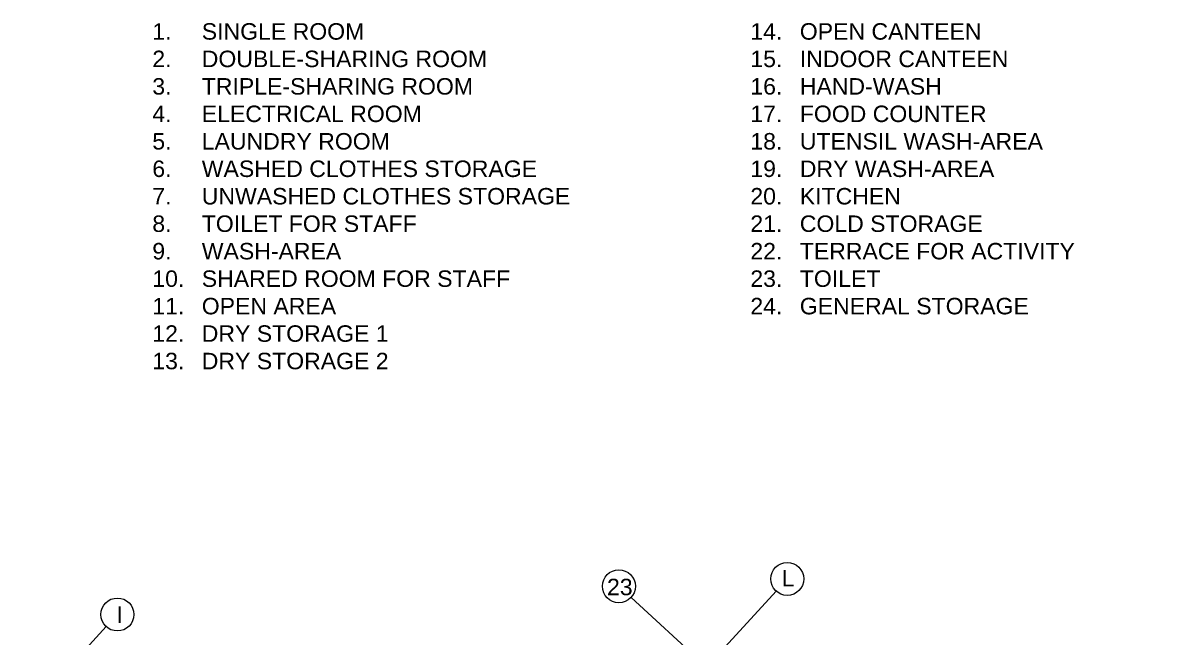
# Model space of a CAD drawing. Header units: metres. Extents: x 750 to 3116, y -341 to 1465.
# Drawn here: x 1629.61 to 1664.4, y 1193.47 to 1212.11 of the extents above; entities that cross this region are included whole.
import ezdxf

# ---------------------------------------------------------------- set-up
doc = ezdxf.new("R2010")
doc.units = ezdxf.units.M
doc.layers.add('Centre Line', color=7, linetype='Continuous', lineweight=13)
doc.layers.add('Text', color=7, linetype='Continuous')
doc.styles.get("Standard").update_dxf_attribs({"font": 'arial.ttf'})

msp = doc.modelspace()

# ---------------------------------------------------------------- linework, layer by layer
at = {"layer": 'Centre Line', "color": 30, "true_color": 0xf26722}
for p, q in [((1652.455, 1194.866), (1628.635, 1168.861)), ((1664.403, 1179.698), (1648.054, 1194.673)), ((1632.139, 1193.788), (1605.05, 1164.214))]:
    msp.add_line(p, q, dxfattribs=at)
for centre in [(1647.686, 1195.011), (1652.793, 1195.235), (1632.477, 1194.156)]:
    msp.add_circle(centre, 0.5, dxfattribs=at)

# ---------------------------------------------------------------- texts
at = {"layer": 'Text', "color": 30, "true_color": 0xf26722}
note = msp.add_mtext_dynamic_manual_height_columns('\\pi-1.5,l1.5,t1.5;1.^ISINGLE ROOM\\P2.^IDOUBLE-SHARING ROOM\\P3.^ITRIPLE-SHARING ROOM\\P4.^IELECTRICAL ROOM\\P5.^ILAUNDRY ROOM\\P6.^IWASHED CLOTHES STORAGE\\P7.^IUNWASHED CLOTHES STORAGE\\P8.^ITOILET FOR STAFF\\P9.^IWASH-AREA\\P10.^ISHARED ROOM FOR STAFF\\P11.^IOPEN AREA\\P12.^IDRY STORAGE 1\\P', width=12.80733, gutter_width=5.33, heights=[10.287, 0], dxfattribs=dict(at, insert=(1633.536, 1212.099), char_height=0.5, attachment_point=1))
for column, words in zip(note.columns.linked_columns, ['\\pi-1.5,l1.5,t1.5;13.^IDRY STORAGE 2\\P14.^IOPEN CANTEEN\\P15.^IINDOOR CANTEEN\\P16.^IHAND-WASH \\P17.^IFOOD COUNTER\\P18.^IUTENSIL WASH-AREA\\P19.^IDRY WASH-AREA\\P20.^IKITCHEN\\P21.^ICOLD STORAGE\\P22.^ITERRACE FOR ACTIVITY\\P23.^ITOILET\\P24.^IGENERAL STORAGE']):
    column.text = words
at = {"layer": 'Text', "color": 30, "true_color": 0xf26722, "char_height": 0.5, "attachment_point": 1}
for s, insert in [('L', (1652.622, 1195.507)), ('23', (1647.326, 1195.24)), ('I', (1632.446, 1194.399))]:
    msp.add_mtext_dynamic_manual_height_columns(s, width=0.83687, gutter_width=12.5, heights=[0], dxfattribs=dict(at, insert=insert))

doc.saveas('drawing.dxf')
